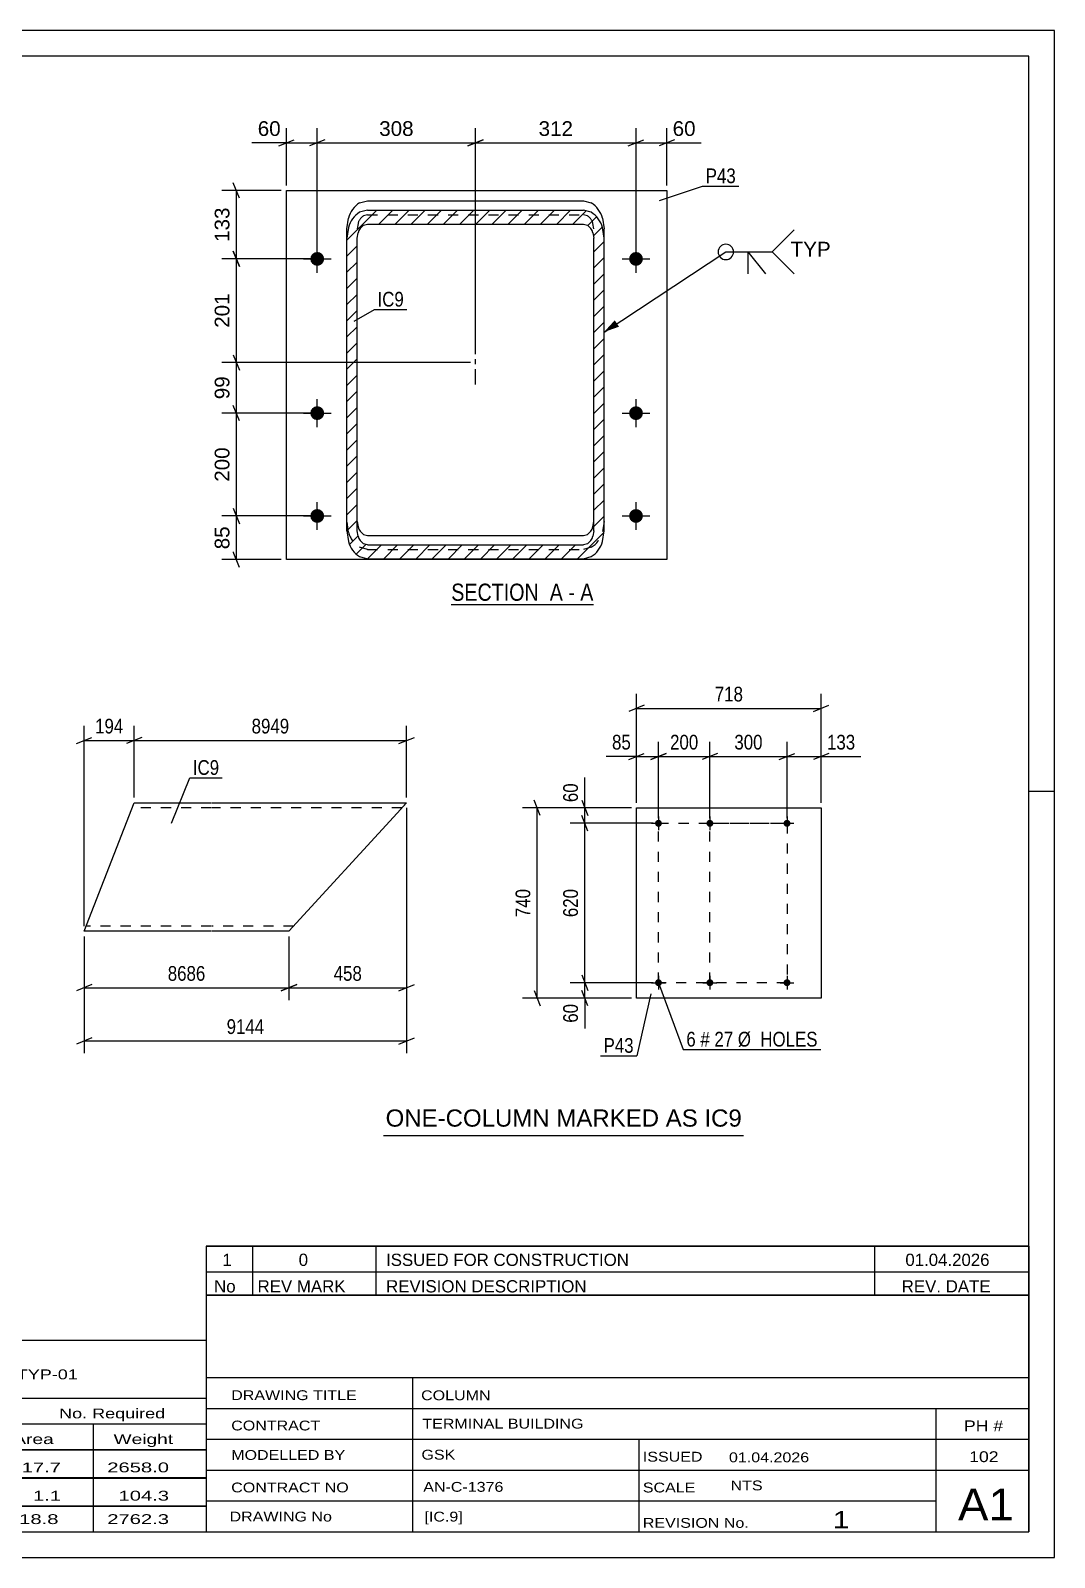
# Model space of a CAD drawing. Header units: millimetres. Extents: x 0 to 420, y 0 to 297.
# Drawn here: x 220.8 to 420, y 0 to 297 of the extents above; entities that cross this region are included whole.
import ezdxf

# ---------------------------------------------------------------- set-up
doc = ezdxf.new("R2010")
doc.units = ezdxf.units.MM
doc.linetypes.add('DXK_LINE_DOT2', pattern=[3.9198, 1.9599, -1.9599])
doc.linetypes.add('DXK_LINE_DOT3', pattern=[5.9187, 2.979, -0.9799, 0.9799, -0.9799])
doc.styles.add('Arial', font='ARIAL.TTF', dxfattribs={"height": 0.2})
doc.styles.add('Arial Narrow', font='ARIALN.TTF', dxfattribs={"height": 0.2})

# ---------------------------------------------------------------- blocks, each defined once
blk = doc.blocks.new('Unknown-762328139-1129')
at = {"color": 5, "linetype": 'Continuous'}
for p, q in [((420, 297), (0, 297)), ((420, 0), (420, 297)), ((415, 292), (5, 292)), ((415, 5), (415, 292)), ((420, 149), (415, 149)), ((5, 5), (415, 5)), ((0, 0), (420, 0))]:
    blk.add_line(p, q, dxfattribs=at)
blk = doc.blocks.new('Unknown-762328139-17 - 3717')
at = {"color": 6, "linetype": 'Continuous'}
blk.add_line((302.68, 185.33), (330.32, 185.33), dxfattribs=at)
at = {"color": 0, "linetype": 'Continuous'}
blk.add_wipeout([(320.78, 186.08), (320.78, 189.58), (302.68, 189.58), (302.68, 186.08)], dxfattribs=at)
at = {"color": 7, "linetype": 'Continuous', "style": 'Arial Narrow'}
blk.add_text('SECTION ', height=3.34, dxfattribs=at).set_placement((302.68, 186.08))
at = {"color": 0, "linetype": 'Continuous'}
blk.add_wipeout([(324.39, 186.08), (324.39, 189.58), (321.83, 189.58), (321.83, 186.08)], dxfattribs=at)
blk.add_wipeout([(326.72, 186.08), (326.72, 189.58), (325.44, 189.58), (325.44, 186.08)], dxfattribs=at)
at = {"color": 7, "linetype": 'Continuous', "style": 'Arial Narrow'}
blk.add_text('A', height=3.34, dxfattribs=at).set_placement((321.83, 186.08))
at = {"color": 0, "linetype": 'Continuous'}
blk.add_wipeout([(330.32, 186.08), (330.32, 189.58), (327.77, 189.58), (327.77, 186.08)], dxfattribs=at)
at = {"color": 7, "linetype": 'Continuous', "style": 'Arial Narrow'}
for s, p in [('-', (325.44, 186.08)), ('A', (327.77, 186.08))]:
    blk.add_text(s, height=3.34, dxfattribs=at).set_placement(p)
blk = doc.blocks.new('Part-762328139-2936 - 2935')
at = {"color": 2, "linetype": 'Continuous'}
for p, q in [((338.73, 108.8), (338.73, 145.8)), ((338.73, 145.8), (374.63, 145.8)), ((374.63, 145.8), (374.63, 108.8)), ((374.63, 108.8), (338.73, 108.8))]:
    blk.add_line(p, q, dxfattribs=at)
blk = doc.blocks.new('Bolt-762328139-2937 - 2935')
at = {"linetype": 'Continuous'}
for points in [[(342.98, 143.47, -1), (342.98, 142.12, -1)], [(352.98, 143.47, -1), (352.98, 142.12, -1)], [(367.98, 143.47, -1), (367.98, 142.12, -1)]]:
    blk.add_hatch(color=1, dxfattribs=at).paths.add_polyline_path(points)
at = {"color": 1, "linetype": 'Continuous'}
for p, q in [((341.63, 142.8), (344.33, 142.8)), ((342.98, 144.15), (342.98, 141.45)), ((351.63, 142.8), (354.33, 142.8)), ((352.98, 144.15), (352.98, 141.45)), ((366.63, 142.8), (369.33, 142.8)), ((367.98, 144.15), (367.98, 141.45))]:
    blk.add_line(p, q, dxfattribs=at)
blk = doc.blocks.new('Bolt-762328139-2938 - 2935')
at = {"linetype": 'Continuous'}
for points in [[(342.98, 112.47, -1), (342.98, 111.12, -1)], [(352.98, 112.47, -1), (352.98, 111.12, -1)], [(367.98, 112.47, -1), (367.98, 111.12, -1)]]:
    blk.add_hatch(color=1, dxfattribs=at).paths.add_polyline_path(points)
at = {"color": 1, "linetype": 'Continuous'}
for p, q in [((342.98, 113.15), (342.98, 110.45)), ((352.98, 113.15), (352.98, 110.45)), ((367.98, 113.15), (367.98, 110.45)), ((341.63, 111.8), (344.33, 111.8)), ((351.63, 111.8), (354.33, 111.8)), ((366.63, 111.8), (369.33, 111.8))]:
    blk.add_line(p, q, dxfattribs=at)
blk = doc.blocks.new('Part-762328139-2945 - 2944')
at = {"color": 2, "linetype": 'Continuous'}
for p, q in [((231.29, 121.8), (241.01, 146.8)), ((241.01, 146.8), (256.01, 146.8)), ((256.11, 146.8), (294, 146.8)), ((292.17, 144.8), (294, 146.8)), ((292.17, 144.8), (271.11, 121.8)), ((256.01, 121.8), (231.29, 121.8)), ((271.11, 121.8), (256.11, 121.8))]:
    blk.add_line(p, q, dxfattribs=at)
at = {"color": 7, "linetype": 'DXK_LINE_DOT2'}
for p, q in [((256.01, 145.8), (240.62, 145.8)), ((293.09, 145.8), (256.11, 145.8)), ((293.86, 146.65), (292.17, 144.8)), ((256.01, 122.8), (231.68, 122.8)), ((272.02, 122.8), (256.11, 122.8))]:
    blk.add_line(p, q, dxfattribs=at)
blk = doc.blocks.new('Part-762328139-3718 - 3717')
at = {"color": 2, "linetype": 'Continuous'}
for p, q in [((270.61, 194.08), (270.61, 265.88)), ((270.61, 265.88), (344.61, 265.88)), ((344.61, 265.88), (344.61, 194.08)), ((344.61, 194.08), (270.61, 194.08))]:
    blk.add_line(p, q, dxfattribs=at)
blk = doc.blocks.new('Part-762328139-3719 - 3717')
at = {"linetype": 'Continuous'}
h = blk.add_hatch(dxfattribs=at)
h.set_pattern_fill('', scale=0.7, style=0, pattern_type=0)
h.set_pattern_definition([(45, (282.389, 199.6802), (-1.571545, 1.571545), [])])
h.paths.add_polyline_path([(282.39, 256.63), (282.39, 199.68), (282.69, 197.6), (283.56, 195.84), (284.86, 194.67), (286.39, 194.26), (328.39, 194.26), (329.92, 194.67), (331.22, 195.84), (332.08, 197.6), (332.39, 199.68), (332.39, 256.63), (332.08, 258.71), (331.22, 260.47), (329.92, 261.64), (328.39, 262.05), (286.39, 262.05), (284.86, 261.64), (283.56, 260.47), (282.69, 258.71)])
h.paths.add_polyline_path([(284.97, 258.55), (285.62, 259.14), (286.39, 259.34), (328.39, 259.34), (329.15, 259.14), (329.8, 258.55), (330.24, 257.67), (330.39, 256.63), (330.39, 199.68), (330.24, 198.64), (329.8, 197.76), (329.15, 197.17), (328.39, 196.97), (286.39, 196.97), (285.62, 197.17), (284.97, 197.76), (284.54, 198.64), (284.39, 199.68), (284.39, 256.63), (284.54, 257.67)])
at = {"color": 2, "linetype": 'Continuous'}
for p, q in [((284.86, 263.46), (286.39, 263.88)), ((286.39, 262.05), (284.86, 261.64)), ((286.39, 263.88), (328.39, 263.88)), ((286.39, 262.05), (328.39, 262.05)), ((328.39, 263.88), (329.92, 263.46)), ((329.92, 261.64), (328.39, 262.05)), ((282.39, 258.45), (282.69, 260.53)), ((282.69, 258.71), (282.39, 256.63)), ((282.39, 256.63), (282.39, 258.45)), ((285.62, 259.14), (286.39, 259.34)), ((286.39, 259.34), (328.39, 259.34)), ((328.39, 259.34), (329.15, 259.14)), ((332.08, 260.53), (332.39, 258.45)), ((332.39, 256.63), (332.08, 258.71)), ((332.39, 256.63), (332.39, 258.45)), ((282.39, 199.68), (282.39, 256.63)), ((284.39, 256.63), (284.54, 257.67)), ((284.39, 199.68), (284.39, 256.63)), ((330.24, 257.67), (330.39, 256.63)), ((330.39, 199.68), (330.39, 256.63)), ((332.39, 199.68), (332.39, 256.63)), ((282.39, 199.68), (282.69, 197.6)), ((284.39, 201.5), (284.54, 200.46)), ((284.54, 198.64), (284.39, 199.68)), ((285.62, 199), (286.39, 198.79)), ((328.39, 198.79), (329.15, 199)), ((330.24, 200.46), (330.39, 201.5)), ((330.39, 199.68), (330.24, 198.64)), ((332.08, 197.6), (332.39, 199.68)), ((286.39, 196.97), (285.62, 197.17)), ((286.39, 198.79), (328.39, 198.79)), ((286.39, 196.97), (328.39, 196.97)), ((329.15, 197.17), (328.39, 196.97)), ((284.86, 194.67), (286.39, 194.26)), ((286.39, 194.26), (328.39, 194.26)), ((328.39, 194.26), (329.92, 194.67))]:
    blk.add_line(p, q, dxfattribs=at)
at = {"color": 7, "linetype": 'DXK_LINE_DOT2'}
for p, q in [((284.54, 259.49), (284.39, 258.45)), ((284.39, 199.68), (284.39, 258.45)), ((286.39, 261.16), (285.62, 260.96)), ((286.39, 261.16), (328.39, 261.16)), ((329.15, 260.96), (328.39, 261.16)), ((330.39, 258.45), (330.24, 259.49)), ((330.39, 199.68), (330.39, 258.45)), ((282.39, 199.68), (282.39, 256.63)), ((332.39, 199.68), (332.39, 256.63)), ((282.69, 199.43), (282.39, 201.5)), ((332.39, 201.5), (332.08, 199.43)), ((286.39, 196.08), (284.86, 196.49)), ((286.39, 196.08), (328.39, 196.08)), ((329.92, 196.49), (328.39, 196.08))]:
    blk.add_line(p, q, dxfattribs=at)
at = {"color": 7, "linetype": 'DXK_LINE_DOT3'}
blk.add_line((307.39, 228.16), (307.39, 236.73), dxfattribs=at)
at = {"color": 2, "linetype": 'Continuous'}
for centre, radius, start, end in [((287.48, 259.26), 4.96, 122.0021, 165.1818), ((287.48, 257.44), 4.96, 122.0018, 165.1816), ((327.29, 259.26), 4.96, 14.8182, 57.9979), ((327.29, 257.44), 4.96, 14.8184, 57.9982), ((286.94, 257.03), 2.48, 122.0018, 165.1816), ((327.84, 257.03), 2.48, 14.8184, 57.9982), ((286.94, 201.1), 2.48, 194.8182, 237.9979), ((327.84, 201.1), 2.48, 302.0021, 345.1818), ((287.48, 198.87), 4.96, 194.8184, 237.9982), ((286.94, 199.28), 2.48, 194.8184, 237.9982), ((327.84, 199.28), 2.48, 302.0018, 345.1816), ((327.29, 198.87), 4.96, 302.0018, 345.1816)]:
    blk.add_arc(centre, radius, start, end, dxfattribs=at)
at = {"color": 7, "linetype": 'DXK_LINE_DOT2'}
for centre, radius, start, end in [((286.94, 258.86), 2.48, 122.0021, 165.1818), ((327.84, 258.86), 2.48, 14.8182, 57.9979), ((287.48, 200.69), 4.96, 194.8182, 237.9979), ((327.29, 200.69), 4.96, 302.0021, 345.1818)]:
    blk.add_arc(centre, radius, start, end, dxfattribs=at)
blk = doc.blocks.new('Bolt-762328139-3720 - 3717')
at = {"linetype": 'Continuous'}
for points in [[(275.26, 252.58, -1), (277.96, 252.58, -1)], [(275.26, 222.58, -1), (277.96, 222.58, -1)], [(275.26, 202.58, -1), (277.96, 202.58, -1)]]:
    blk.add_hatch(color=1, dxfattribs=at).paths.add_polyline_path(points)
at = {"color": 1, "linetype": 'Continuous'}
for p, q in [((273.91, 252.58), (279.31, 252.58)), ((276.61, 249.88), (276.61, 255.28)), ((276.61, 219.88), (276.61, 225.28)), ((273.91, 222.58), (279.31, 222.58)), ((276.61, 199.88), (276.61, 205.28)), ((273.91, 202.58), (279.31, 202.58))]:
    blk.add_line(p, q, dxfattribs=at)
blk = doc.blocks.new('Bolt-762328139-3721 - 3717')
at = {"linetype": 'Continuous'}
for points in [[(337.26, 252.58, -1), (339.96, 252.58, -1)], [(337.26, 222.58, -1), (339.96, 222.58, -1)], [(337.26, 202.58, -1), (339.96, 202.58, -1)]]:
    blk.add_hatch(color=1, dxfattribs=at).paths.add_polyline_path(points)
at = {"color": 1, "linetype": 'Continuous'}
for p, q in [((335.91, 252.58), (341.31, 252.58)), ((338.61, 249.88), (338.61, 255.28)), ((338.61, 219.88), (338.61, 225.28)), ((335.91, 222.58), (341.31, 222.58)), ((338.61, 199.88), (338.61, 205.28)), ((335.91, 202.58), (341.31, 202.58))]:
    blk.add_line(p, q, dxfattribs=at)
blk = doc.blocks.new('Rectangle-762328139-3479 - 2935')
at = {"color": 1, "linetype": 'DXK_LINE_DOT2'}
blk.add_lwpolyline([(342.98, 142.8), (367.98, 142.8), (367.98, 111.8), (342.98, 111.8), (342.98, 142.8)], close=True, dxfattribs=at)
blk = doc.blocks.new('Rectangle-762328139-3499 - 2935')
at = {"color": 1, "linetype": 'DXK_LINE_DOT2'}
blk.add_lwpolyline([(352.98, 142.8), (367.98, 142.8), (367.98, 111.8), (352.98, 111.8), (352.98, 142.8)], close=True, dxfattribs=at)
blk = doc.blocks.new('StraightDimension-762328139-2952 - 2935')
at = {"color": 7, "linetype": 'Continuous'}
for p, q in [((328.06, 113.3), (329.26, 110.3)), ((341.98, 111.8), (325.81, 111.8)), ((329.26, 107.3), (328.06, 110.3)), ((328.66, 108.8), (328.66, 111.8)), ((337.73, 108.8), (325.81, 108.8))]:
    blk.add_line(p, q, dxfattribs=at)
at = {"color": 0}
blk.add_wipeout([(327.91, 108.27), (323.71, 108.27), (323.71, 103.41), (327.91, 103.41)], dxfattribs=at)
at = {"color": 7, "linetype": 'Continuous'}
blk.add_line((328.66, 108.8), (328.66, 102.89), dxfattribs=at)
blk.add_line((328.66, 108.8), (328.66, 102.89), dxfattribs=at)
at = {"color": 3, "style": 'Arial Narrow'}
blk.add_text('60', height=2.863, rotation=90.0002, dxfattribs=at).set_placement((327.31, 104.01))
blk = doc.blocks.new('StraightDimension-762328139-2950 - 2935')
at = {"color": 7, "linetype": 'Continuous'}
for p, q in [((337.73, 145.8), (325.81, 145.8)), ((328.06, 147.3), (329.26, 144.3)), ((328.66, 142.8), (328.66, 145.8)), ((341.98, 142.8), (325.81, 142.8)), ((329.26, 141.3), (328.06, 144.3))]:
    blk.add_line(p, q, dxfattribs=at)
at = {"color": 0}
blk.add_wipeout([(327.91, 151.18), (323.71, 151.18), (323.71, 146.32), (327.91, 146.32)], dxfattribs=at)
at = {"color": 7, "linetype": 'Continuous'}
blk.add_line((328.66, 145.8), (328.66, 151.7), dxfattribs=at)
blk.add_line((328.66, 145.8), (328.66, 151.7), dxfattribs=at)
at = {"color": 3, "style": 'Arial Narrow'}
blk.add_text('60', height=2.863, rotation=90.0002, dxfattribs=at).set_placement((327.31, 146.92))
blk = doc.blocks.new('StraightDimension-762328139-2951 - 2935')
at = {"color": 7, "linetype": 'Continuous'}
for p, q in [((341.98, 142.8), (325.81, 142.8)), ((329.26, 141.3), (328.06, 144.3)), ((328.66, 111.8), (328.66, 142.8)), ((328.06, 113.3), (329.26, 110.3)), ((341.98, 111.8), (325.81, 111.8))]:
    blk.add_line(p, q, dxfattribs=at)
at = {"color": 0}
blk.add_wipeout([(327.91, 130.64), (323.71, 130.64), (323.71, 123.95), (327.91, 123.95)], dxfattribs=at)
at = {"color": 3, "style": 'Arial Narrow'}
blk.add_text('620', height=2.863, rotation=90.0002, dxfattribs=at).set_placement((327.31, 124.55))
blk = doc.blocks.new('StraightDimension-762328139-2964 - 2935')
at = {"color": 7, "linetype": 'Continuous'}
for p, q in [((337.73, 145.8), (316.54, 145.8)), ((319.99, 144.3), (318.79, 147.3)), ((319.39, 108.8), (319.39, 145.8)), ((318.79, 110.3), (319.99, 107.3)), ((337.73, 108.8), (316.54, 108.8))]:
    blk.add_line(p, q, dxfattribs=at)
at = {"color": 0}
blk.add_wipeout([(318.64, 130.64), (314.44, 130.64), (314.44, 123.95), (318.64, 123.95)], dxfattribs=at)
at = {"color": 3, "style": 'Arial Narrow'}
blk.add_text('740', height=2.863, rotation=90.0002, dxfattribs=at).set_placement((318.04, 124.55))
blk = doc.blocks.new('StraightDimension-762328139-2992 - 2935')
at = {"color": 7, "linetype": 'Continuous'}
for p, q in [((338.73, 146.8), (338.73, 168)), ((374.63, 146.8), (374.63, 168)), ((340.23, 165.75), (337.23, 164.55)), ((338.73, 165.15), (374.63, 165.15)), ((373.13, 164.55), (376.13, 165.75))]:
    blk.add_line(p, q, dxfattribs=at)
at = {"color": 0}
blk.add_wipeout([(360.02, 165.9), (360.02, 170.1), (353.34, 170.1), (353.34, 165.9)], dxfattribs=at)
at = {"color": 3, "style": 'Arial Narrow'}
blk.add_text('718', height=2.863, dxfattribs=at).set_placement((353.94, 166.5))
blk = doc.blocks.new('StraightDimension-762328139-3449 - 2935')
at = {"color": 7, "linetype": 'Continuous'}
for p, q in [((367.98, 143.8), (367.98, 158.65)), ((374.63, 146.8), (374.63, 158.65)), ((366.48, 155.2), (369.48, 156.4)), ((367.98, 155.8), (374.63, 155.8)), ((376.13, 156.4), (373.13, 155.2))]:
    blk.add_line(p, q, dxfattribs=at)
at = {"color": 0}
blk.add_wipeout([(381.84, 156.55), (381.84, 160.75), (375.16, 160.75), (375.16, 156.55)], dxfattribs=at)
at = {"color": 7, "linetype": 'Continuous'}
blk.add_line((374.63, 155.8), (382.37, 155.8), dxfattribs=at)
blk.add_line((374.63, 155.8), (382.37, 155.8), dxfattribs=at)
at = {"color": 3, "style": 'Arial Narrow'}
blk.add_text('133', height=2.863, dxfattribs=at).set_placement((375.76, 157.15))
blk = doc.blocks.new('StraightDimension-762328139-3450 - 2935')
at = {"color": 7, "linetype": 'Continuous'}
for p, q in [((352.98, 143.8), (352.98, 158.65)), ((367.98, 143.8), (367.98, 158.65)), ((354.48, 156.4), (351.48, 155.2)), ((352.98, 155.8), (367.98, 155.8)), ((366.48, 155.2), (369.48, 156.4))]:
    blk.add_line(p, q, dxfattribs=at)
at = {"color": 0}
blk.add_wipeout([(363.82, 156.55), (363.82, 160.75), (357.14, 160.75), (357.14, 156.55)], dxfattribs=at)
at = {"color": 3, "style": 'Arial Narrow'}
blk.add_text('300', height=2.863, dxfattribs=at).set_placement((357.74, 157.15))
blk = doc.blocks.new('StraightDimension-762328139-3451 - 2935')
at = {"color": 7, "linetype": 'Continuous'}
for p, q in [((342.98, 143.8), (342.98, 158.65)), ((352.98, 143.8), (352.98, 158.65)), ((341.48, 155.2), (344.48, 156.4)), ((342.98, 155.8), (352.98, 155.8)), ((354.48, 156.4), (351.48, 155.2))]:
    blk.add_line(p, q, dxfattribs=at)
at = {"color": 0}
blk.add_wipeout([(351.32, 156.55), (351.32, 160.75), (344.64, 160.75), (344.64, 156.55)], dxfattribs=at)
at = {"color": 3, "style": 'Arial Narrow'}
blk.add_text('200', height=2.863, dxfattribs=at).set_placement((345.24, 157.15))
blk = doc.blocks.new('StraightDimension-762328139-3452 - 2935')
at = {"color": 7, "linetype": 'Continuous'}
for p, q in [((338.73, 146.8), (338.73, 158.65)), ((342.98, 143.8), (342.98, 158.65)), ((337.23, 155.2), (340.23, 156.4)), ((338.73, 155.8), (342.98, 155.8)), ((344.48, 156.4), (341.48, 155.2))]:
    blk.add_line(p, q, dxfattribs=at)
at = {"color": 0}
blk.add_wipeout([(338.21, 156.55), (338.21, 160.75), (333.35, 160.75), (333.35, 156.55)], dxfattribs=at)
at = {"color": 7, "linetype": 'Continuous'}
blk.add_line((338.73, 155.8), (332.83, 155.8), dxfattribs=at)
blk.add_line((338.73, 155.8), (332.83, 155.8), dxfattribs=at)
at = {"color": 3, "style": 'Arial Narrow'}
blk.add_text('85', height=2.863, dxfattribs=at).set_placement((333.95, 157.15))
blk = doc.blocks.new('StraightDimension-762328139-3219 - 2944')
at = {"color": 7, "linetype": 'Continuous'}
for p, q in [((231.29, 122.8), (231.29, 161.77)), ((241.01, 147.8), (241.01, 161.77)), ((229.79, 158.32), (232.79, 159.52)), ((231.29, 158.92), (241.01, 158.92)), ((242.51, 159.52), (239.51, 158.32))]:
    blk.add_line(p, q, dxfattribs=at)
at = {"color": 0}
blk.add_wipeout([(239.49, 159.67), (239.49, 163.87), (232.81, 163.87), (232.81, 159.67)], dxfattribs=at)
at = {"color": 3, "style": 'Arial Narrow'}
blk.add_text('194', height=2.863, dxfattribs=at).set_placement((233.41, 160.27))
blk = doc.blocks.new('StraightDimension-762328139-3279 - 2944')
at = {"color": 7, "linetype": 'Continuous'}
for p, q in [((294, 145.8), (294, 108.42)), ((271.11, 120.8), (271.11, 108.42)), ((272.61, 111.42), (269.61, 110.22)), ((271.11, 110.82), (294, 110.82)), ((292.5, 110.22), (295.5, 111.42))]:
    blk.add_line(p, q, dxfattribs=at)
at = {"color": 0}
blk.add_wipeout([(285.9, 111.57), (285.9, 115.77), (279.21, 115.77), (279.21, 111.57)], dxfattribs=at)
at = {"color": 3, "style": 'Arial Narrow'}
blk.add_text('458', height=2.863, dxfattribs=at).set_placement((279.81, 112.17))
blk = doc.blocks.new('StraightDimension-762328139-3280 - 2944')
at = {"color": 7, "linetype": 'Continuous'}
for p, q in [((231.29, 120.8), (231.29, 108.42)), ((271.11, 120.8), (271.11, 108.42)), ((232.79, 111.42), (229.79, 110.22)), ((231.29, 110.82), (271.11, 110.82)), ((269.61, 110.22), (272.61, 111.42))]:
    blk.add_line(p, q, dxfattribs=at)
at = {"color": 0}
blk.add_wipeout([(255.45, 111.57), (255.45, 115.77), (246.94, 115.77), (246.94, 111.57)], dxfattribs=at)
at = {"color": 3, "style": 'Arial Narrow'}
blk.add_text('8686', height=2.863, dxfattribs=at).set_placement((247.54, 112.17))
blk = doc.blocks.new('StraightDimension-762328139-3021 - 2944')
at = {"color": 7, "linetype": 'Continuous'}
for p, q in [((294, 145.8), (294, 98.07)), ((231.29, 120.8), (231.29, 98.07)), ((232.79, 101.07), (229.79, 99.87)), ((292.5, 99.87), (295.5, 101.07)), ((231.29, 100.47), (294, 100.47))]:
    blk.add_line(p, q, dxfattribs=at)
at = {"color": 0}
blk.add_wipeout([(266.9, 101.22), (266.9, 105.42), (258.39, 105.42), (258.39, 101.22)], dxfattribs=at)
at = {"color": 3, "style": 'Arial Narrow'}
blk.add_text('9144', height=2.863, dxfattribs=at).set_placement((258.99, 101.82))
blk = doc.blocks.new('StraightDimension-762328139-3218 - 2944')
at = {"color": 7, "linetype": 'Continuous'}
for p, q in [((241.01, 147.8), (241.01, 161.77)), ((294, 147.8), (294, 161.77)), ((242.51, 159.52), (239.51, 158.32)), ((241.01, 158.92), (294, 158.92)), ((292.5, 158.32), (295.5, 159.52))]:
    blk.add_line(p, q, dxfattribs=at)
at = {"color": 0}
blk.add_wipeout([(271.76, 159.67), (271.76, 163.87), (263.25, 163.87), (263.25, 159.67)], dxfattribs=at)
at = {"color": 3, "style": 'Arial Narrow'}
blk.add_text('8949', height=2.863, dxfattribs=at).set_placement((263.85, 160.27))
blk = doc.blocks.new('StraightDimension-762328139-3782 - 3717')
at = {"color": 7, "linetype": 'Continuous'}
for p, q in [((276.61, 253.58), (276.61, 278)), ((307.39, 236.6), (307.39, 278)), ((278.11, 275.75), (275.11, 274.55)), ((276.61, 275.15), (307.39, 275.15)), ((305.89, 274.55), (308.89, 275.75))]:
    blk.add_line(p, q, dxfattribs=at)
at = {"color": 0}
blk.add_wipeout([(295.94, 275.9), (295.94, 280.1), (288.07, 280.1), (288.07, 275.9)], dxfattribs=at)
at = {"color": 3, "style": 'Arial'}
blk.add_text('308', height=2.865, dxfattribs=at).set_placement((288.67, 276.5))
blk = doc.blocks.new('StraightDimension-762328139-3783 - 3717')
at = {"color": 7, "linetype": 'Continuous'}
for p, q in [((270.61, 266.88), (270.61, 278)), ((276.61, 253.58), (276.61, 278)), ((269.11, 274.55), (272.11, 275.75)), ((270.61, 275.15), (276.61, 275.15)), ((278.11, 275.75), (275.11, 274.55))]:
    blk.add_line(p, q, dxfattribs=at)
at = {"color": 0}
blk.add_wipeout([(270.09, 275.9), (270.09, 280.1), (264.44, 280.1), (264.44, 275.9)], dxfattribs=at)
at = {"color": 7, "linetype": 'Continuous'}
blk.add_line((270.61, 275.15), (263.92, 275.15), dxfattribs=at)
blk.add_line((270.61, 275.15), (263.92, 275.15), dxfattribs=at)
at = {"color": 3, "style": 'Arial'}
blk.add_text('60', height=2.865, dxfattribs=at).set_placement((265.04, 276.5))
blk = doc.blocks.new('StraightDimension-762328139-3780 - 3717')
at = {"color": 7, "linetype": 'Continuous'}
for p, q in [((338.61, 253.58), (338.61, 278)), ((344.61, 266.88), (344.61, 278)), ((337.11, 274.55), (340.11, 275.75)), ((338.61, 275.15), (344.61, 275.15)), ((346.11, 275.75), (343.11, 274.55))]:
    blk.add_line(p, q, dxfattribs=at)
at = {"color": 0}
blk.add_wipeout([(350.79, 275.9), (350.79, 280.1), (345.14, 280.1), (345.14, 275.9)], dxfattribs=at)
at = {"color": 7, "linetype": 'Continuous'}
blk.add_line((344.61, 275.15), (351.31, 275.15), dxfattribs=at)
blk.add_line((344.61, 275.15), (351.31, 275.15), dxfattribs=at)
at = {"color": 3, "style": 'Arial'}
blk.add_text('60', height=2.865, dxfattribs=at).set_placement((345.74, 276.5))
blk = doc.blocks.new('StraightDimension-762328139-3781 - 3717')
at = {"color": 7, "linetype": 'Continuous'}
for p, q in [((307.39, 236.6), (307.39, 278)), ((338.61, 253.58), (338.61, 278)), ((308.89, 275.75), (305.89, 274.55)), ((307.39, 275.15), (338.61, 275.15)), ((337.11, 274.55), (340.11, 275.75))]:
    blk.add_line(p, q, dxfattribs=at)
at = {"color": 0}
blk.add_wipeout([(326.94, 275.9), (326.94, 280.1), (319.07, 280.1), (319.07, 275.9)], dxfattribs=at)
at = {"color": 3, "style": 'Arial'}
blk.add_text('312', height=2.865, dxfattribs=at).set_placement((319.67, 276.5))
blk = doc.blocks.new('StraightDimension-762328139-3889 - 3717')
at = {"color": 7, "linetype": 'Continuous'}
for p, q in [((261.48, 264.38), (260.28, 267.38)), ((269.61, 265.88), (258.03, 265.88)), ((260.88, 252.58), (260.88, 265.88)), ((275.61, 252.58), (258.03, 252.58)), ((260.28, 254.08), (261.48, 251.08))]:
    blk.add_line(p, q, dxfattribs=at)
at = {"color": 0}
blk.add_wipeout([(260.13, 263.16), (255.93, 263.16), (255.93, 255.29), (260.13, 255.29)], dxfattribs=at)
at = {"color": 3, "style": 'Arial'}
blk.add_text('133', height=2.865, rotation=90.0002, dxfattribs=at).set_placement((259.53, 255.89))
blk = doc.blocks.new('StraightDimension-762328139-3890 - 3717')
at = {"color": 7, "linetype": 'Continuous'}
for p, q in [((275.61, 252.58), (258.03, 252.58)), ((261.48, 251.08), (260.28, 254.08)), ((260.88, 232.44), (260.88, 252.58)), ((306.39, 232.44), (258.03, 232.44)), ((260.28, 233.94), (261.48, 230.94))]:
    blk.add_line(p, q, dxfattribs=at)
at = {"color": 0}
blk.add_wipeout([(260.13, 246.45), (255.93, 246.45), (255.93, 238.58), (260.13, 238.58)], dxfattribs=at)
at = {"color": 3, "style": 'Arial'}
blk.add_text('201', height=2.865, rotation=90.0002, dxfattribs=at).set_placement((259.53, 239.18))
blk = doc.blocks.new('StraightDimension-762328139-3891 - 3717')
at = {"color": 7, "linetype": 'Continuous'}
for p, q in [((306.39, 232.44), (258.03, 232.44)), ((260.28, 233.94), (261.48, 230.94)), ((260.88, 222.58), (260.88, 232.44)), ((261.48, 221.08), (260.28, 224.08)), ((275.61, 222.58), (258.03, 222.58))]:
    blk.add_line(p, q, dxfattribs=at)
at = {"color": 0}
blk.add_wipeout([(260.13, 230.33), (255.93, 230.33), (255.93, 224.69), (260.13, 224.69)], dxfattribs=at)
at = {"color": 3, "style": 'Arial'}
blk.add_text('99', height=2.865, rotation=90.0002, dxfattribs=at).set_placement((259.53, 225.29))
blk = doc.blocks.new('StraightDimension-762328139-3892 - 3717')
at = {"color": 7, "linetype": 'Continuous'}
for p, q in [((261.48, 221.08), (260.28, 224.08)), ((275.61, 222.58), (258.03, 222.58)), ((260.88, 202.58), (260.88, 222.58)), ((275.61, 202.58), (258.03, 202.58)), ((260.28, 204.08), (261.48, 201.08))]:
    blk.add_line(p, q, dxfattribs=at)
at = {"color": 0}
blk.add_wipeout([(260.13, 216.51), (255.93, 216.51), (255.93, 208.64), (260.13, 208.64)], dxfattribs=at)
at = {"color": 3, "style": 'Arial'}
blk.add_text('200', height=2.865, rotation=90.0002, dxfattribs=at).set_placement((259.53, 209.24))
blk = doc.blocks.new('StraightDimension-762328139-3893 - 3717')
at = {"color": 7, "linetype": 'Continuous'}
for p, q in [((275.61, 202.58), (258.03, 202.58)), ((260.28, 204.08), (261.48, 201.08)), ((260.88, 194.08), (260.88, 202.58)), ((269.61, 194.08), (258.03, 194.08)), ((261.48, 192.58), (260.28, 195.58))]:
    blk.add_line(p, q, dxfattribs=at)
at = {"color": 0}
blk.add_wipeout([(260.13, 201.15), (255.93, 201.15), (255.93, 195.5), (260.13, 195.5)], dxfattribs=at)
at = {"color": 3, "style": 'Arial'}
blk.add_text('85', height=2.865, rotation=90.0002, dxfattribs=at).set_placement((259.53, 196.1))
blk = doc.blocks.new('Unknown-762328139-4221')
at = {"color": 7, "linetype": 'Continuous'}
for p, q in [((255, 60.55), (415, 60.55)), ((415, 60.55), (255, 60.55)), ((255, 60.55), (255, 55.55)), ((264, 60.55), (264, 55.55)), ((288, 60.55), (288, 55.55)), ((385, 60.55), (385, 55.55)), ((415, 60.55), (415, 55.55)), ((255, 55.55), (415, 55.55)), ((255, 55.55), (255, 51.05)), ((255, 55.55), (415, 55.55)), ((264, 55.55), (264, 51.05)), ((288, 55.55), (288, 51.05)), ((385, 55.55), (385, 51.05)), ((415, 55.55), (415, 51.05)), ((415, 51.05), (255, 51.05))]:
    blk.add_line(p, q, dxfattribs=at)
at = {"color": 7, "linetype": 'Continuous', "style": 'Arial Narrow'}
for s, height, width, p in [('1', 2.39, 1.196471, (258.16, 56.7)), ('0', 2.39, 1.196471, (273, 56.7)), ('ISSUED FOR CONSTRUCTION', 2.3861, 1.196471, (290, 56.7)), ('01.04.2026', 2.386, 1.196471, (391, 56.7)), ('No', 2.386, 1.2, (256.54, 51.55)), ('REV MARK', 2.386, 1.2, (265, 51.55)), ('REVISION DESCRIPTION', 2.3861, 1.2, (290, 51.55)), ('REV. DATE', 2.386, 1.2, (390.28, 51.55))]:
    blk.add_text(s, height=height, dxfattribs=dict(at, width=width)).set_placement(p)
blk = doc.blocks.new('Unknown-762328139-4220')
at = {"color": 7, "linetype": 'Continuous'}
for p, q in [((255, 51.05), (255, 5)), ((255, 51.05), (415, 51.05)), ((415, 51), (415, 5)), ((255, 35), (415, 35)), ((295.14, 35), (295.14, 5)), ((255, 29), (415, 29)), ((397, 5.05), (397, 29.05)), ((255, 23), (415, 23)), ((339.14, 23), (339.14, 5)), ((255, 17), (415, 17)), ((255, 11), (397, 11)), ((255, 5), (415, 5))]:
    blk.add_line(p, q, dxfattribs=at)
at = {"color": 7, "style": 'Arial Narrow'}
for s, height, width, p in [('DRAWING TITLE', 1.9089, 1.425378, (259.88, 30.61)), ('COLUMN', 1.909, 1.425378, (296.81, 30.59)), ('TERMINAL BUILDING', 1.9089, 1.425378, (297.06, 25.07)), ('CONTRACT', 1.909, 1.425378, (259.88, 24.71)), ('MODELLED BY', 1.9089, 1.425378, (259.88, 18.98)), ('GSK', 1.909, 1.425378, (296.88, 19.04)), ('ISSUED', 1.909, 1.425378, (339.94, 18.64)), ('01.04.2026', 1.909, 1.425378, (356.69, 18.52)), ('CONTRACT NO', 1.9089, 1.425378, (259.88, 12.66)), ('AN-C-1376', 1.909, 1.425378, (297.23, 12.78)), ('SCALE', 1.909, 1.425378, (339.94, 12.65)), ('A1', 6.204, 1.25, (401.24, 7.2)), ('DRAWING No', 1.909, 1.425378, (259.56, 7)), ('[IC.9]', 1.909, 1.425378, (297.46, 6.99)), ('1', 3.34, 1.5, (376.91, 5.68)), ('REVISION No.', 1.9089, 1.425378, (339.94, 5.77))]:
    blk.add_text(s, height=height, dxfattribs=dict(at, width=width)).set_placement(p)
at = {"color": 7, "linetype": 'Continuous', "style": 'Arial Narrow'}
for s, height, width, p in [('PH #', 2.1, 1.42538, (402.4, 24.55)), ('102', 2.1, 1.42538, (403.41, 18.55)), ('NTS', 1.909, 1.425378, (357, 13.05))]:
    blk.add_text(s, height=height, dxfattribs=dict(at, width=width)).set_placement(p)
blk = doc.blocks.new('Unknown-762328139-4222')
at = {"color": 7, "linetype": 'Continuous'}
for p, q in [((95, 42.25), (255, 42.25)), ((95, 31), (95, 42.25)), ((255, 42.25), (255, 31)), ((95, 31), (255, 31)), ((95, 31), (95, 26)), ((255, 31), (255, 26)), ((95, 26), (255, 26)), ((95, 26), (95, 21)), ((119, 26), (119, 21)), ((154.5, 26), (154.5, 21)), ((180.5, 26), (180.5, 21)), ((193.5, 26), (193.5, 21)), ((211, 26), (211, 21)), ((233, 26), (233, 21)), ((255, 26), (255, 21)), ((95, 21), (255, 21)), ((95, 20.95), (95, 15.55)), ((95, 20.95), (255, 20.95)), ((119, 21), (119, 15.5)), ((154.5, 21), (154.5, 15.5)), ((180.5, 21), (180.5, 15.5)), ((193.5, 21), (193.5, 15.5)), ((211, 21), (211, 15.5)), ((233, 21), (233, 15.5)), ((255, 20.95), (255, 15.55)), ((95, 15.55), (255, 15.55)), ((95, 15.45), (95, 10.05)), ((95, 15.45), (255, 15.45)), ((119, 15.5), (119, 10)), ((154.5, 15.5), (154.5, 10)), ((180.5, 15.5), (180.5, 10)), ((193.5, 15.5), (193.5, 10)), ((211, 15.5), (211, 10)), ((233, 15.5), (233, 10)), ((255, 15.45), (255, 10.05)), ((95, 10.05), (255, 10.05)), ((95, 10), (255, 10)), ((95, 10), (95, 5)), ((211, 10), (211, 5)), ((233, 10), (233, 5)), ((255, 10), (255, 5)), ((95, 5), (255, 5))]:
    blk.add_line(p, q, dxfattribs=at)
at = {"color": 7, "style": 'Arial Narrow'}
for s, height, width, p in [('GENERAL NOTES & WELD DETAILS :', 2.8633, 1.4, (96.15, 34.56)), ('REFER TYP DRAWING TYP-01', 1.9089, 1.6, (179.7, 34.66)), ("MATERIAL LIST FOR ASSEMBLY MK'D", 1.9089, 1.6, (96.15, 27.06)), ('IC9', 1.909, 1.794707, (191.74, 26.97)), ('1', 1.91, 1.794707, (217.08, 27.06)), ('No. Required', 1.9089, 1.6, (226.41, 27.06)), ('Mark', 1.909, 1.7, (96.34, 22)), ('Profile', 1.909, 1.7, (129.41, 22)), ('Material', 1.909, 1.7, (159.54, 22.06)), ('No.', 1.909, 1.7, (184.5, 22.06)), ('Length', 1.909, 1.7, (195, 22.06)), ('Area', 1.909, 1.7, (217.5, 22.06)), ('Weight', 1.909, 1.7, (237, 22.06))]:
    blk.add_text(s, height=height, dxfattribs=dict(at, width=width)).set_placement(p)
at = {"color": 7, "linetype": 'Continuous', "style": 'Arial Narrow'}
for s, height, width, p in [('IC9', 1.909, 1.794707, (96.5, 16.56)), ('SHS500*20', 1.909, 1.794707, (121, 16.56)), ('E350', 1.909, 1.794707, (160.74, 16.56)), ('1', 1.91, 1.794707, (184.86, 16.56)), ('9144', 1.909, 1.794707, (197.58, 16.56)), ('17.7', 1.909, 1.794707, (219.13, 16.56)), ('2658.0', 1.909, 1.794707, (235.77, 16.56)), ('P43', 1.909, 1.794707, (96.5, 11.06)), ('PL25*718', 1.909, 1.794707, (121, 11.06)), ('E350', 1.909, 1.794707, (160.74, 11.06)), ('1', 1.91, 1.794707, (184.86, 11.06)), ('740', 1.909, 1.794707, (199.77, 11.06)), ('1.1', 1.909, 1.794707, (221.32, 11.06)), ('104.3', 1.909, 1.794707, (237.96, 11.06)), ('Total', 1.909, 1.7, (197.33, 6.5)), ('18.8', 1.909, 1.794707, (218.64, 6.5)), ('2762.3', 1.909, 1.794707, (235.77, 6.5))]:
    blk.add_text(s, height=height, dxfattribs=dict(at, width=width)).set_placement(p)
blk = doc.blocks.new('Unknown-762328139-4223')
at = {"color": 7, "linetype": 'Continuous'}
blk.add_line((289.5, 82.05), (359.5, 82.05), dxfattribs=at)
at = {"color": 7, "style": 'Arial'}
blk.add_text('ONE-COLUMN MARKED AS IC9', height=3.3428, dxfattribs=at).set_placement((289.91, 83.8))
blk = doc.blocks.new('MarkSet-762328139-3317 - 2935')
at = {"color": 0}
blk.add_wipeout([(350.23, 99.38), (350.23, 102.38), (348.4, 102.38), (348.4, 99.38)], dxfattribs=at)
blk.add_wipeout([(350.23, 99.38), (350.23, 102.38), (348.4, 102.38), (348.4, 99.38)], dxfattribs=at)
at = {"color": 7, "linetype": 'Continuous'}
blk.add_line((342.98, 111.8), (347.8, 98.78), dxfattribs=at)
at = {"color": 0}
blk.add_wipeout([(352.96, 99.38), (352.96, 102.38), (351.13, 102.38), (351.13, 99.38)], dxfattribs=at)
blk.add_wipeout([(352.96, 99.38), (352.96, 102.38), (351.13, 102.38), (351.13, 99.38)], dxfattribs=at)
at = {"color": 3, "style": 'Arial Narrow'}
blk.add_text('6', height=2.86, dxfattribs=at).set_placement((348.4, 99.38))
at = {"color": 0}
blk.add_wipeout([(357.52, 99.38), (357.52, 102.38), (353.86, 102.38), (353.86, 99.38)], dxfattribs=at)
blk.add_wipeout([(357.52, 99.38), (357.52, 102.38), (353.86, 102.38), (353.86, 99.38)], dxfattribs=at)
at = {"color": 3, "style": 'Arial Narrow'}
blk.add_text('#', height=2.86, dxfattribs=at).set_placement((351.13, 99.38))
at = {"color": 0}
blk.add_wipeout([(373.94, 99.38), (373.94, 102.38), (358.42, 102.38), (358.42, 99.38)], dxfattribs=at)
blk.add_wipeout([(373.94, 99.38), (373.94, 102.38), (358.42, 102.38), (358.42, 99.38)], dxfattribs=at)
at = {"color": 7, "linetype": 'Continuous'}
blk.add_line((347.8, 98.78), (374.54, 98.78), dxfattribs=at)
at = {"color": 3, "style": 'Arial Narrow'}
for s, p in [('27', (353.86, 99.38)), ('Ø  HOLES', (358.42, 99.38))]:
    blk.add_text(s, height=2.863, dxfattribs=at).set_placement(p)
blk = doc.blocks.new('Mark-762328139-3025 - 2935')
at = {"color": 0}
blk.add_wipeout([(338.15, 98.16), (338.15, 101.16), (332.3, 101.16), (332.3, 98.16)], dxfattribs=at)
blk.add_wipeout([(338.15, 98.16), (338.15, 101.16), (332.3, 101.16), (332.3, 98.16)], dxfattribs=at)
at = {"color": 30, "linetype": 'Continuous'}
for p in [(341.5, 109.61), (331.7, 97.56)]:
    blk.add_line(p, (338.75, 97.56), dxfattribs=at)
at = {"color": 3, "style": 'Arial Narrow'}
blk.add_text('P43', height=2.863, dxfattribs=at).set_placement((332.3, 98.16))
blk = doc.blocks.new('Mark-762328139-3030 - 2944')
at = {"color": 0}
blk.add_wipeout([(257.53, 152.22), (257.53, 155.22), (252.42, 155.22), (252.42, 152.22)], dxfattribs=at)
blk.add_wipeout([(257.53, 152.22), (257.53, 155.22), (252.42, 155.22), (252.42, 152.22)], dxfattribs=at)
at = {"color": 30, "linetype": 'Continuous'}
for p, q in [((248.27, 142.84), (251.82, 151.62)), ((251.82, 151.62), (258.13, 151.62))]:
    blk.add_line(p, q, dxfattribs=at)
at = {"color": 3, "style": 'Arial Narrow'}
blk.add_text('IC9', height=2.863, dxfattribs=at).set_placement((252.42, 152.22))
blk = doc.blocks.new('Mark-762328139-3832 - 3717')
at = {"color": 0}
blk.add_wipeout([(358.02, 267.31), (358.02, 270.31), (352.17, 270.31), (352.17, 267.31)], dxfattribs=at)
blk.add_wipeout([(358.02, 267.31), (358.02, 270.31), (352.17, 270.31), (352.17, 267.31)], dxfattribs=at)
at = {"color": 30, "linetype": 'Continuous'}
for p, q in [((343.19, 263.95), (351.57, 266.71)), ((351.57, 266.71), (358.62, 266.71))]:
    blk.add_line(p, q, dxfattribs=at)
at = {"color": 3, "style": 'Arial Narrow'}
blk.add_text('P43', height=2.863, dxfattribs=at).set_placement((352.17, 267.31))
blk = doc.blocks.new('Mark-762328139-3835 - 3717')
at = {"color": 0}
blk.add_wipeout([(293.46, 243.31), (293.46, 246.31), (288.34, 246.31), (288.34, 243.31)], dxfattribs=at)
blk.add_wipeout([(293.46, 243.31), (293.46, 246.31), (288.34, 246.31), (288.34, 243.31)], dxfattribs=at)
at = {"color": 30, "linetype": 'Continuous'}
for p, q in [((283.82, 240.48), (287.74, 242.71)), ((287.74, 242.71), (294.06, 242.71))]:
    blk.add_line(p, q, dxfattribs=at)
at = {"color": 3, "style": 'Arial Narrow'}
blk.add_text('IC9', height=2.863, dxfattribs=at).set_placement((288.34, 243.31))
blk = doc.blocks.new('WeldMark-762328139-3843 - 3717')
at = {"linetype": 'Continuous'}
blk.add_hatch(color=30, dxfattribs=at).paths.add_polyline_path([(335.31, 239.39), (332.39, 238.36), (334.48, 240.64)])
at = {"color": 30, "linetype": 'Continuous'}
for p, q in [((332.39, 238.36), (356.09, 253.94)), ((356.09, 253.94), (365.09, 253.94))]:
    blk.add_line(p, q, dxfattribs=at)
at = {"color": 3, "linetype": 'Continuous'}
for q in [(363.81, 249.65), (360.38, 249.65)]:
    blk.add_line((360.38, 253.94), q, dxfattribs=at)
for start, end in [(90, 270), (270, 90)]:
    blk.add_arc((356.09, 253.94), 1.5, start, end, dxfattribs=at)
at = {"color": 0, "linetype": 'Continuous'}
blk.add_wipeout([(376.47, 253.04), (376.47, 256.04), (368.69, 256.04), (368.69, 253.04)], dxfattribs=at)
blk.add_wipeout([(376.47, 253.04), (376.47, 256.04), (368.69, 256.04), (368.69, 253.04)], dxfattribs=at)
at = {"color": 3, "linetype": 'Continuous'}
for q in [(369.38, 258.22), (369.38, 249.65)]:
    blk.add_line((365.09, 253.94), q, dxfattribs=at)
at = {"color": 3, "linetype": 'Continuous', "style": 'Arial'}
blk.add_text('TYP', height=2.865, dxfattribs=at).set_placement((368.69, 253.04))

msp = doc.modelspace()

# ---------------------------------------------------------------- block references
for name in ['Unknown-762328139-1129', 'Part-762328139-3718 - 3717', 'Part-762328139-3719 - 3717', 'Bolt-762328139-3720 - 3717', 'Bolt-762328139-3721 - 3717', 'Part-762328139-2945 - 2944', 'Part-762328139-2936 - 2935', 'Bolt-762328139-2937 - 2935', 'Rectangle-762328139-3479 - 2935', 'Rectangle-762328139-3499 - 2935', 'Bolt-762328139-2938 - 2935', 'Unknown-762328139-4223', 'Unknown-762328139-4221', 'Unknown-762328139-4220', 'Unknown-762328139-4222']:
    msp.add_blockref(name, (0, 0))

# ---------------------------------------------------------------- next in the draw order: block references
for name in ['StraightDimension-762328139-3782 - 3717', 'StraightDimension-762328139-3780 - 3717', 'Unknown-762328139-17 - 3717', 'StraightDimension-762328139-3219 - 2944', 'StraightDimension-762328139-2950 - 2935', 'StraightDimension-762328139-3279 - 2944', 'StraightDimension-762328139-2952 - 2935']:
    msp.add_blockref(name, (0, 0))

# ---------------------------------------------------------------- next in the draw order: block references
for name in ['StraightDimension-762328139-3783 - 3717', 'StraightDimension-762328139-3781 - 3717', 'Mark-762328139-3832 - 3717', 'StraightDimension-762328139-3218 - 2944', 'StraightDimension-762328139-2951 - 2935', 'StraightDimension-762328139-3280 - 2944']:
    msp.add_blockref(name, (0, 0))

# ---------------------------------------------------------------- next in the draw order: block references
for name in ['StraightDimension-762328139-3889 - 3717', 'WeldMark-762328139-3843 - 3717', 'StraightDimension-762328139-3021 - 2944', 'StraightDimension-762328139-2964 - 2935', 'MarkSet-762328139-3317 - 2935']:
    msp.add_blockref(name, (0, 0))

# ---------------------------------------------------------------- next in the draw order: block references
for name in ['StraightDimension-762328139-3890 - 3717', 'StraightDimension-762328139-2992 - 2935', 'Mark-762328139-3030 - 2944', 'Mark-762328139-3025 - 2935']:
    msp.add_blockref(name, (0, 0))

# ---------------------------------------------------------------- next in the draw order: block references
for name in ['Mark-762328139-3835 - 3717', 'StraightDimension-762328139-3891 - 3717', 'StraightDimension-762328139-3449 - 2935']:
    msp.add_blockref(name, (0, 0))

# ---------------------------------------------------------------- next in the draw order: block references
for name in ['StraightDimension-762328139-3892 - 3717', 'StraightDimension-762328139-3450 - 2935']:
    msp.add_blockref(name, (0, 0))

# ---------------------------------------------------------------- next in the draw order: block references
for name in ['StraightDimension-762328139-3893 - 3717', 'StraightDimension-762328139-3451 - 2935']:
    msp.add_blockref(name, (0, 0))

# ---------------------------------------------------------------- next in the draw order: block references
msp.add_blockref('StraightDimension-762328139-3452 - 2935', (0, 0))

doc.saveas('drawing.dxf')
